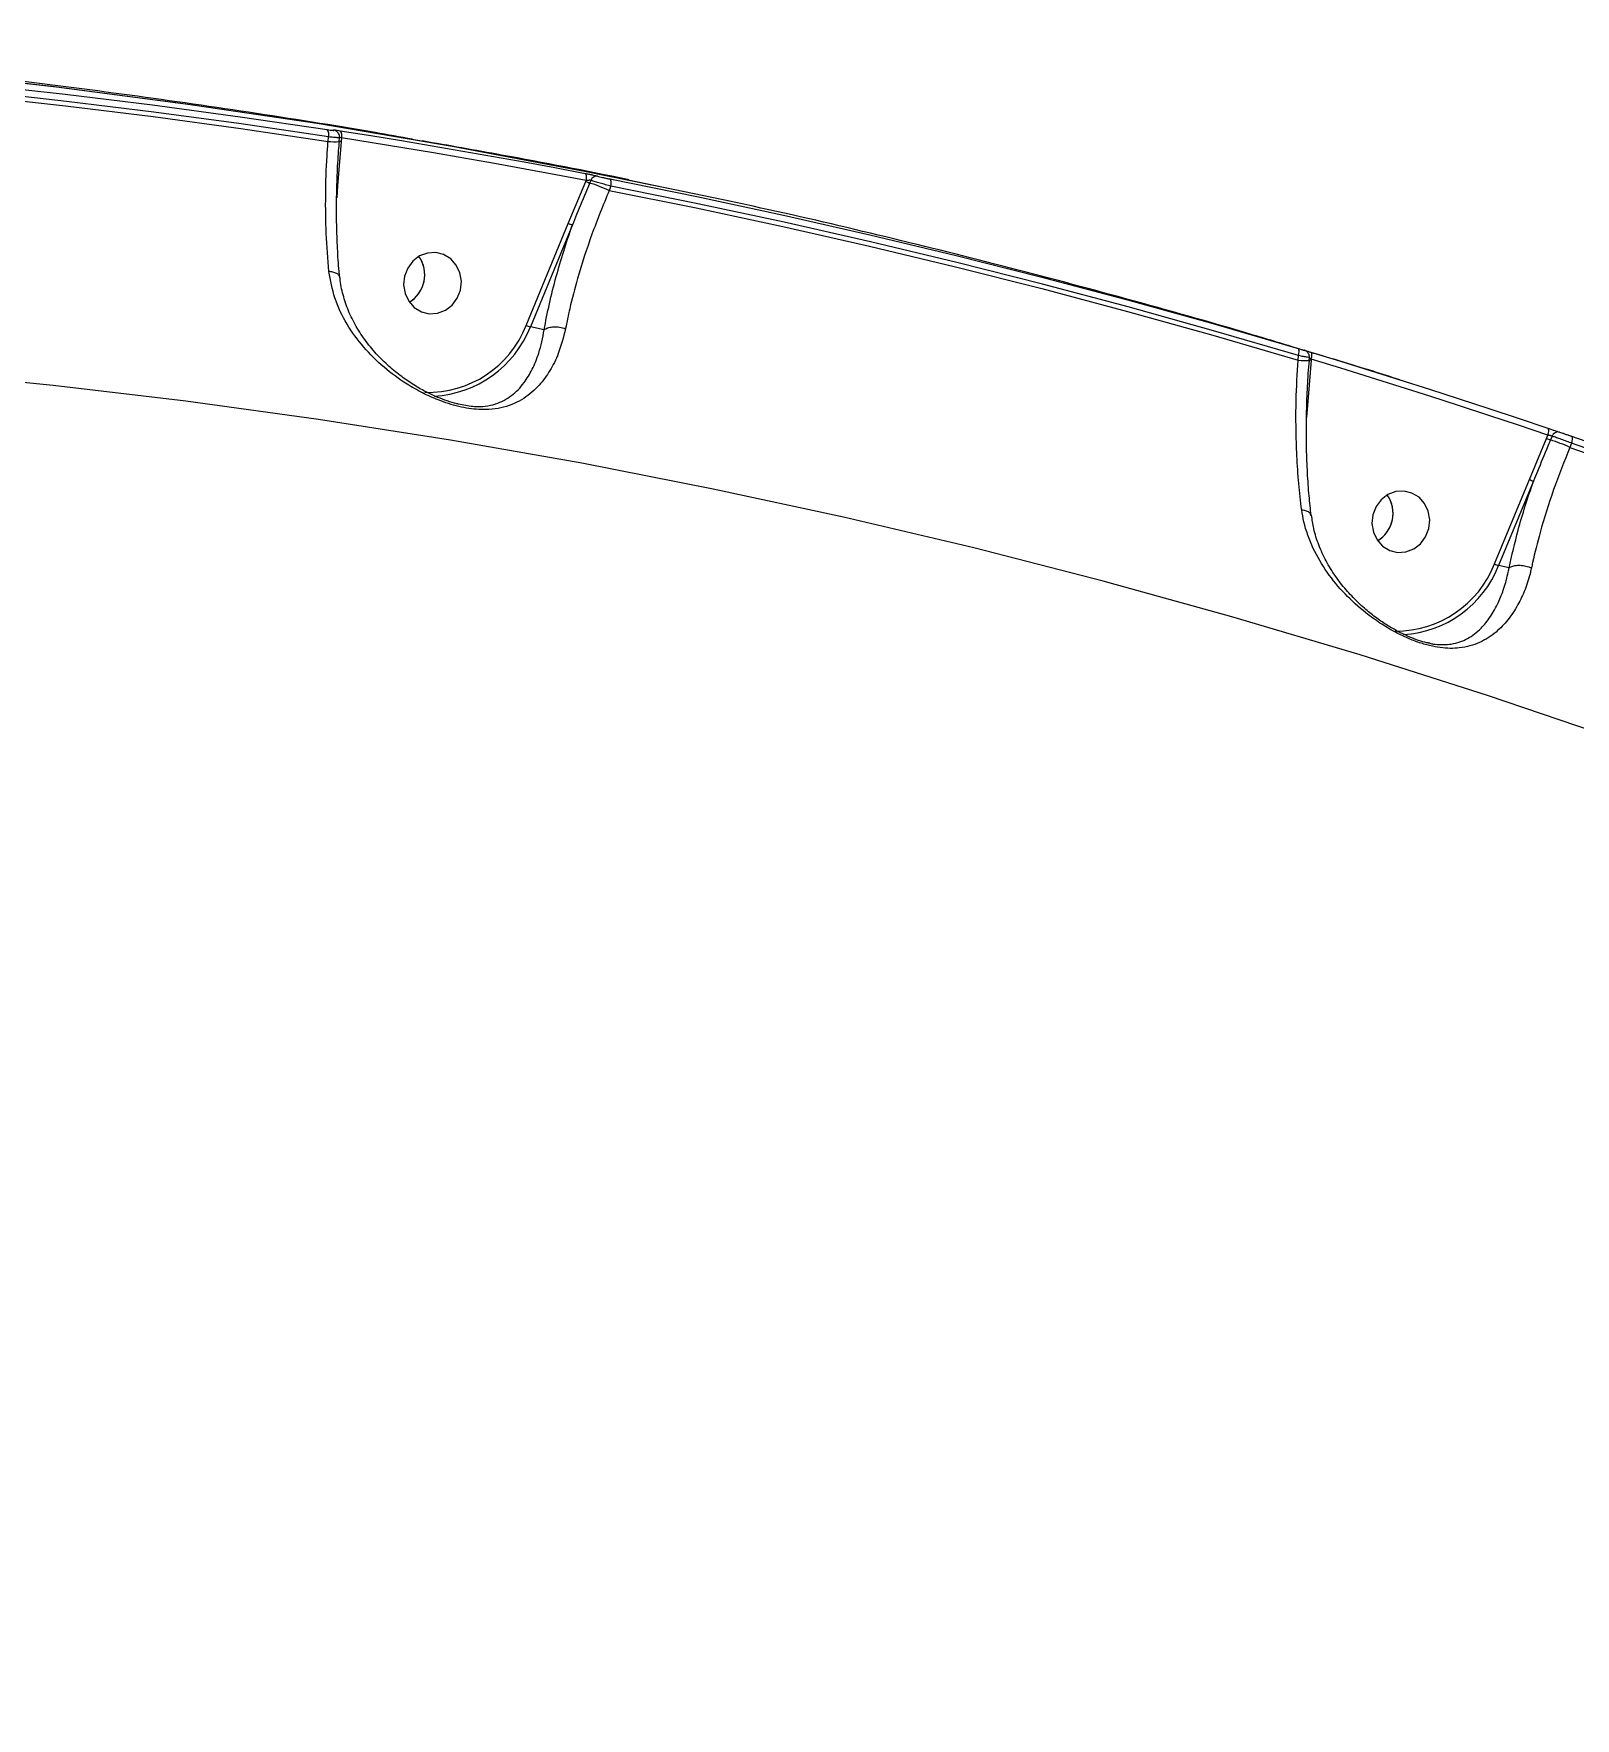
# Model space of a CAD drawing. Header units: millimetres. Extents: x -8607 to 7621, y -5747 to 4382.
# Drawn here: x 5129.4 to 5354.5, y 783.9 to 1029.7 of the extents above; entities that cross this region are included whole.
import ezdxf

# ---------------------------------------------------------------- set-up
doc = ezdxf.new("R2010")
doc.units = ezdxf.units.MM
doc.layers.add('DIKOM_ОБЪЕКТ', color=7, linetype='Continuous')

msp = doc.modelspace()

# ---------------------------------------------------------------- linework, layer by layer
at = {"layer": 'DIKOM_ОБЪЕКТ', "color": 7, "linetype": 'Continuous', "lineweight": 15}
for p, q in [((5172.415, 1014.026), (5172.47, 1014.685)), ((5174.314, 1014.027), (5173.811, 1007.532)), ((5174.041, 1014.001), (5174.04, 1013.997)), ((5174.041, 1014.001), (5174.09, 1014.584)), ((5174.356, 1014.535), (5174.314, 1014.027)), ((5207.484, 1002.058), (5210.049, 1008.172)), ((5210.049, 1008.172), (5210.101, 1008.298)), ((5210.772, 1008.331), (5210.616, 1007.955)), ((5173.811, 1007.532), (5173.667, 1005.813)), ((5213.708, 1007.489), (5213.451, 1006.867)), ((5201.342, 987.173), (5207.484, 1002.058)), ((5208.086, 1001.832), (5201.944, 986.947)), ((5203.953, 986.523), (5201.944, 986.947)), ((5314.024, 983.801), (5313.793, 983.87)), ((5315.009, 983.517), (5315.005, 983.519)), ((5314.037, 982.095), (5314.093, 982.767)), ((5315.936, 982.096), (5315.422, 975.476)), ((5315.663, 982.07), (5315.661, 982.066)), ((5315.663, 982.07), (5315.697, 982.486)), ((5315.947, 982.231), (5315.936, 982.096)), ((5191.384, 975.706), (5191.7, 975.659)), ((5315.422, 975.476), (5315.278, 973.749)), ((5350.326, 970.68), (5350.52, 971.151)), ((5347.808, 964.682), (5350.326, 970.68)), ((5351.117, 971.006), (5350.893, 970.463)), ((5353.98, 969.985), (5353.728, 969.375)), ((5342.722, 952.356), (5347.808, 964.682)), ((5348.41, 964.455), (5343.324, 952.129)), ((5344.849, 951.808), (5343.324, 952.129)), ((5333.033, 940.855), (5333.268, 940.794))]:
    msp.add_line(p, q, dxfattribs=at)
at = {"layer": 'DIKOM_ОБЪЕКТ', "color": 7, "linetype": 'Continuous', "lineweight": 15, "flags": 128}
for points in [[(4954.836, 1028.65), (4974.588, 1029.38), (4994.339, 1029.745), (5014.084, 1029.745), (5033.817, 1029.38), (5053.531, 1028.649), (5073.221, 1027.554), (5092.881, 1026.094), (5112.505, 1024.269), (5132.087, 1022.081), (5151.621, 1019.53), (5171.101, 1016.616), (5190.521, 1013.342), (5209.875, 1009.706), (5223.55, 1006.912)], [(5230.809, 1005.358), (5229.852, 1005.566), (5210.569, 1009.56), (5191.215, 1013.195), (5171.795, 1016.47), (5152.315, 1019.383), (5132.781, 1021.935), (5113.199, 1024.123), (5093.575, 1025.947), (5073.915, 1027.408), (5054.225, 1028.503), (5034.511, 1029.234), (5014.778, 1029.599), (4995.033, 1029.599), (4975.282, 1029.234), (4955.53, 1028.503)], [(5069.804, 1026.476), (5082.674, 1025.679), (5095.531, 1024.726), (5108.372, 1023.617), (5121.197, 1022.353), (5134.004, 1020.933), (5146.79, 1019.357), (5159.555, 1017.627), (5172.297, 1015.742)], [(5172.47, 1014.685), (5159.739, 1016.569), (5146.984, 1018.298), (5134.208, 1019.872), (5121.412, 1021.291), (5108.598, 1022.554), (5095.767, 1023.662), (5082.921, 1024.614), (5070.062, 1025.411)], [(5069.796, 1024.766), (5082.682, 1023.97), (5095.554, 1023.018), (5108.412, 1021.91), (5121.252, 1020.645), (5134.075, 1019.224), (5146.877, 1017.647), (5159.658, 1015.914), (5172.415, 1014.026)], [(5174.184, 1015.592), (5178.667, 1014.878), (5183.147, 1014.146), (5187.624, 1013.394), (5192.098, 1012.624), (5196.568, 1011.834), (5201.035, 1011.025), (5205.498, 1010.196), (5209.958, 1009.349)], [(5210.101, 1008.298), (5205.645, 1009.144), (5201.186, 1009.972), (5196.723, 1010.78), (5192.256, 1011.569), (5187.786, 1012.34), (5183.313, 1013.091), (5178.836, 1013.822), (5174.356, 1014.535)], [(5210.101, 1008.298), (5210.131, 1008.486), (5210.147, 1008.671), (5210.149, 1008.844), (5210.137, 1009), (5210.11, 1009.133), (5210.07, 1009.238), (5210.019, 1009.311), (5209.958, 1009.349)], [(5213.569, 1008.539), (5226.252, 1005.986), (5238.902, 1003.277), (5251.519, 1000.414), (5264.1, 997.397), (5276.644, 994.227), (5289.149, 990.903), (5301.614, 987.426), (5314.037, 983.797)], [(5213.708, 1007.489), (5213.738, 1007.677), (5213.755, 1007.86), (5213.757, 1008.033), (5213.745, 1008.189), (5213.719, 1008.321), (5213.68, 1008.426), (5213.629, 1008.5), (5213.569, 1008.539)], [(5213.451, 1006.867), (5226.149, 1004.311), (5238.815, 1001.601), (5251.446, 998.735), (5264.042, 995.715), (5276.601, 992.541), (5289.121, 989.212), (5301.6, 985.73), (5314.037, 982.095)], [(5314.093, 982.767), (5301.68, 986.393), (5289.226, 989.867), (5276.731, 993.188), (5264.197, 996.356), (5251.627, 999.371), (5239.02, 1002.231), (5226.38, 1004.937), (5213.708, 1007.489)], [(5191.746, 992.333), (5191.878, 993.606), (5191.669, 994.858), (5191.135, 995.986), (5190.319, 996.9), (5189.287, 997.526), (5188.124, 997.812), (5186.923, 997.737), (5185.782, 997.305), (5184.792, 996.551), (5184.035, 995.538), (5183.572, 994.347), (5183.439, 993.074), (5183.649, 991.822), (5184.183, 990.694), (5184.999, 989.78), (5186.03, 989.154), (5187.194, 988.868), (5188.395, 988.943), (5189.536, 989.375), (5190.525, 990.129), (5191.282, 991.142), (5191.746, 992.333)], [(5314.093, 982.767), (5314.139, 982.951), (5314.171, 983.131), (5314.187, 983.3), (5314.188, 983.453), (5314.172, 983.583), (5314.141, 983.686), (5314.095, 983.758), (5314.037, 983.797)], [(5315.891, 983.261), (5320.236, 981.94), (5324.576, 980.6), (5328.91, 979.242), (5333.238, 977.865), (5337.56, 976.47), (5341.877, 975.056), (5346.188, 973.623), (5350.493, 972.172)], [(5315.947, 982.231), (5315.994, 982.416), (5316.026, 982.596), (5316.043, 982.766), (5316.043, 982.919), (5316.027, 983.049), (5315.996, 983.152), (5315.95, 983.223), (5315.891, 983.261)], [(5350.52, 971.151), (5346.219, 972.601), (5341.912, 974.033), (5337.598, 975.446), (5333.279, 976.84), (5328.955, 978.216), (5324.624, 979.573), (5320.288, 980.911), (5315.947, 982.231)], [(5485.977, 873.183), (5468.431, 881.882), (5450.734, 890.242), (5432.89, 898.261), (5414.906, 905.936), (5396.787, 913.265), (5378.54, 920.245), (5360.169, 926.875), (5341.681, 933.151), (5323.081, 939.073), (5304.376, 944.637), (5285.572, 949.843), (5266.674, 954.689), (5247.688, 959.173), (5228.621, 963.293), (5209.479, 967.049), (5190.267, 970.44), (5170.992, 973.463), (5151.661, 976.119), (5132.278, 978.406), (5112.851, 980.323)], [(5350.52, 971.151), (5350.573, 971.334), (5350.61, 971.513), (5350.632, 971.681), (5350.637, 971.832), (5350.624, 971.961), (5350.596, 972.063), (5350.551, 972.134), (5350.493, 972.172)], [(5353.728, 969.375), (5365.913, 965.12), (5378.048, 960.717), (5390.131, 956.165), (5402.161, 951.466), (5414.136, 946.619), (5426.054, 941.626), (5437.914, 936.487), (5449.715, 931.203)], [(5353.957, 971.004), (5366.127, 966.755), (5378.247, 962.357), (5390.316, 957.811), (5402.331, 953.118), (5414.291, 948.279), (5426.195, 943.293), (5438.042, 938.163), (5449.829, 932.887)], [(5353.98, 969.985), (5354.033, 970.167), (5354.071, 970.345), (5354.093, 970.512), (5354.098, 970.663), (5354.086, 970.792), (5354.058, 970.894), (5354.015, 970.966), (5353.957, 971.004)], [(5449.773, 931.9), (5437.995, 937.17), (5426.159, 942.297), (5414.264, 947.278), (5402.314, 952.114), (5390.309, 956.803), (5378.25, 961.345), (5366.14, 965.739), (5353.98, 969.985)], [(5333.126, 957.516), (5333.259, 958.789), (5333.049, 960.04), (5332.515, 961.169), (5331.699, 962.083), (5330.668, 962.708), (5329.504, 962.995), (5328.303, 962.919), (5327.162, 962.487), (5326.173, 961.734), (5325.416, 960.72), (5324.952, 959.529), (5324.82, 958.256), (5325.029, 957.005), (5325.563, 955.876), (5326.379, 954.962), (5327.411, 954.336), (5328.574, 954.05), (5329.775, 954.126), (5330.917, 954.558), (5331.906, 955.311), (5332.663, 956.324), (5333.126, 957.516)]]:
    msp.add_lwpolyline(points, dxfattribs=at)
at = {"layer": 'DIKOM_ОБЪЕКТ', "color": 7, "linetype": 'Continuous', "lineweight": 15}
for centre, radius, start, end in [((5171.437, 1015.058), 1.099, 340.15447, 38.45875), ((5173.335, 1014.91), 1.088, 339.81331, 38.77), ((5173.39, 1023.078), 9.104, 263.8514, 274.08992), ((5174.022, 1010.258), 3.78, 85.57353, 89.66801), ((5212.171, 1012.853), 5.14, 245.61421, 252.38868), ((5211.651, 1008.022), 0.932, 82.98257, 160.62151), ((5202.841, 983.461), 25.698, 65.61421, 72.38868), ((5209.327, 1006.044), 4.391, 245.18852, 253.58567), ((5181.847, 994.565), 4.678, 301.22037, 34.96653), ((5181.907, 994.592), 4.614, 345.85505, 35.12163), ((5181.881, 994.52), 4.622, 301.15077, 346.79692), ((5186.982, 992.827), 15.433, 268.42714, 338.51045), ((5187.052, 992.852), 16.02, 273.06562, 338.36758), ((5203.185, 991.16), 4.392, 245.1887, 253.58539), ((5315.011, 991.136), 9.093, 263.84743, 274.09885), ((5315.644, 978.327), 3.78, 85.57353, 89.66801), ((5351.988, 970.699), 0.923, 75.05147, 160.55956), ((5352.448, 975.361), 5.14, 245.61421, 252.38868), ((5343.118, 945.969), 25.698, 65.61421, 72.38868), ((5349.651, 968.668), 4.391, 245.18852, 253.58567), ((5323.227, 959.748), 4.678, 301.22037, 34.96653), ((5323.287, 959.775), 4.614, 345.85505, 35.12163), ((5323.261, 959.703), 4.622, 301.15077, 346.79692), ((5328.348, 958.021), 15.45, 269.53274, 338.4895), ((5328.426, 958.041), 16.028, 273.59149, 338.35783), ((5344.565, 956.342), 4.392, 245.1887, 253.58539)]:
    msp.add_arc(centre, radius, start, end, dxfattribs=at)
for points, knots in [([(5184.731, 1014.347), (5182.925, 1014.671), (5174.972, 1016.096), (5160.817, 1018.309), (5142.272, 1020.983), (5123.678, 1023.303), (5108.647, 1024.983), (5099.805, 1025.775), (5097.185, 1026.009)], [0, 0, 0, 0, 0.0623136, 0.2744004, 0.4864905, 0.6985871, 0.9106933, 1, 1, 1, 1]), ([(5172.297, 1015.742), (5172.448, 1015.719), (5172.75, 1015.675), (5173.078, 1015.639), (5173.263, 1015.633), (5173.278, 1015.651), (5173.245, 1015.667), (5173.241, 1015.669)], [0, 0, 0, 0, 0.240665, 0.4814361, 0.721633, 0.9612014, 1, 1, 1, 1]), ([(5173.241, 1015.669), (5173.236, 1015.672), (5173.203, 1015.688), (5173.218, 1015.705), (5173.402, 1015.697), (5173.731, 1015.66), (5174.033, 1015.614), (5174.184, 1015.592)], [0, 0, 0, 0, 0.0385716, 0.2780899, 0.5183557, 0.7592314, 1, 1, 1, 1]), ([(5174.083, 1014.589), (5174.084, 1014.698), (5174.087, 1014.904), (5173.969, 1015.172), (5173.819, 1015.369), (5173.659, 1015.502), (5173.519, 1015.581), (5173.451, 1015.609), (5173.42, 1015.622)], [0, 0, 0, 0, 0.2307094, 0.4385734, 0.6148247, 0.7669544, 0.8952931, 1, 1, 1, 1]), ([(5172.547, 995.036), (5172.395, 996.87), (5172.096, 1000.47), (5172.024, 1006.179), (5172.172, 1010.704), (5172.364, 1013.328), (5172.415, 1014.026)], [0, 0, 0, 0, 0.3028924, 0.5944611, 0.8920287, 1, 1, 1, 1]), ([(5174.056, 1014.587), (5174.059, 1014.578), (5174.067, 1014.554), (5173.767, 1014.56), (5173.229, 1014.6), (5172.723, 1014.657), (5172.47, 1014.685)], [0, 0, 0, 0, 0.1649332, 0.4429687, 0.7216214, 1, 1, 1, 1]), ([(5174.099, 994.309), (5174.072, 994.567), (5173.932, 995.892), (5173.78, 998.417), (5173.652, 1001.867), (5173.638, 1005.424), (5173.738, 1009.04), (5173.884, 1011.91), (5174.03, 1013.557), (5174.069, 1013.994)], [0, 0, 0, 0, 0.0425459, 0.2180921, 0.395492, 0.5743887, 0.7543165, 0.9347427, 1, 1, 1, 1]), ([(5174.356, 1014.535), (5174.308, 1014.551), (5174.211, 1014.584), (5174.121, 1014.611), (5174.098, 1014.615), (5174.094, 1014.616)], [0, 0, 0, 0, 0.4517685, 0.8987936, 1, 1, 1, 1]), ([(5216.316, 1008.412), (5216.259, 1008.424), (5210.094, 1009.735), (5200.044, 1011.656), (5190.026, 1013.414), (5186.158, 1014.093)], [0, 0, 0, 0, 0.0056815, 0.6161461, 1, 1, 1, 1]), ([(5209.958, 1009.349), (5209.994, 1009.342), (5210.189, 1009.305), (5210.564, 1009.228), (5211.05, 1009.123), (5211.482, 1009.023), (5211.67, 1008.972), (5211.764, 1008.947)], [0, 0, 0, 0, 0.0557734, 0.2968037, 0.5326623, 0.7662387, 1, 1, 1, 1]), ([(5210.772, 1008.331), (5210.739, 1008.338), (5210.673, 1008.351), (5210.513, 1008.35), (5210.331, 1008.336), (5210.19, 1008.315), (5210.115, 1008.3), (5210.101, 1008.298)], [0, 0, 0, 0, 0.2178619, 0.443589, 0.6835988, 0.9397725, 1, 1, 1, 1]), ([(5213.708, 1007.489), (5213.65, 1007.505), (5213.338, 1007.595), (5212.732, 1007.77), (5211.943, 1007.997), (5211.239, 1008.199), (5210.928, 1008.287), (5210.772, 1008.331)], [0, 0, 0, 0, 0.0547627, 0.2944094, 0.5301252, 0.7646885, 1, 1, 1, 1]), ([(5211.764, 1008.947), (5211.859, 1008.921), (5212.047, 1008.87), (5212.479, 1008.769), (5212.965, 1008.661), (5213.339, 1008.584), (5213.533, 1008.546), (5213.569, 1008.539)], [0, 0, 0, 0, 0.2340719, 0.4679654, 0.7039629, 0.944859, 1, 1, 1, 1]), ([(5213.451, 1006.867), (5212.583, 1004.735), (5210.822, 1000.411), (5208.969, 994.608), (5207.761, 990.028), (5207.278, 987.663), (5207.081, 986.698)], [0, 0, 0, 0, 0.30725845, 0.62331842, 0.84635295, 1, 1, 1, 1]), ([(5210.616, 1007.955), (5210.489, 1007.647), (5209.855, 1006.111), (5208.998, 1004.075), (5208.292, 1002.338), (5208.086, 1001.832)], [0, 0, 0, 0, 0.1504218, 0.7521282, 1, 1, 1, 1]), ([(5313.905, 983.825), (5311.622, 984.52), (5303.362, 987.037), (5289.034, 991.058), (5270.93, 995.897), (5252.737, 1000.383), (5239.358, 1003.526), (5232.024, 1005.075), (5230.8, 1005.334)], [0, 0, 0, 0, 0.0833849, 0.3016351, 0.5198672, 0.7380844, 0.9562899, 1, 1, 1, 1]), ([(5203.953, 986.523), (5204.196, 987.778), (5204.683, 990.301), (5205.667, 994.171), (5206.789, 998.025), (5207.652, 1000.559), (5208.086, 1001.832)], [0, 0, 0, 0, 0.2595447, 0.5218385, 0.7598795, 1, 1, 1, 1]), ([(5207.081, 986.698), (5206.764, 985.445), (5206.189, 983.172), (5204.823, 980.502), (5203.187, 978.259), (5201.04, 976.39), (5198.693, 975.311), (5196.389, 974.893), (5194.232, 974.844), (5191.519, 975.25), (5188.67, 976.166), (5186.135, 977.317), (5183.423, 978.863), (5180.476, 981.032), (5177.52, 983.953), (5175.074, 987.332), (5173.255, 991.041), (5172.777, 993.735), (5172.547, 995.036)], [0, 0, 0, 0, 0.0785517, 0.1424077, 0.2076086, 0.2856911, 0.3665348, 0.4050987, 0.4448429, 0.4974371, 0.549685, 0.5917849, 0.6349331, 0.7063605, 0.7797217, 0.8533218, 0.9291388, 1, 1, 1, 1]), ([(5174.057, 994.305), (5174.036, 994.391), (5173.99, 994.586), (5173.592, 994.828), (5173.1, 994.968), (5172.726, 995.02), (5172.589, 995.032), (5172.547, 995.036)], [0, 0, 0, 0, 0.2379468, 0.5385071, 0.8390685, 0.9503216, 1, 1, 1, 1]), ([(5191.386, 975.707), (5191.333, 975.717), (5190.825, 975.811), (5189.806, 976.135), (5188.325, 976.685), (5186.752, 977.421), (5185.067, 978.37), (5183.303, 979.553), (5181.456, 981.023), (5179.624, 982.785), (5177.927, 984.805), (5176.481, 986.979), (5175.346, 989.272), (5174.582, 991.621), (5174.181, 993.312), (5174.144, 994.212), (5174.14, 994.314)], [0, 0, 0, 0, 0.006147, 0.0583162, 0.1098539, 0.1709513, 0.2385381, 0.3147251, 0.4008828, 0.4991221, 0.6002079, 0.702011, 0.8004555, 0.8957868, 0.9881968, 1, 1, 1, 1]), ([(5191.7, 975.659), (5192.417, 975.526), (5193.765, 975.275), (5195.432, 975.369), (5196.373, 975.564), (5197.73, 975.982), (5199.294, 976.84), (5200.974, 978.597), (5202.262, 980.719), (5203.284, 983.238), (5203.773, 985.306), (5203.957, 986.524), (5203.957, 986.524)], [0, 0, 0, 0, 0.0827409, 0.1556849, 0.2318967, 0.2357956, 0.3961055, 0.5630743, 0.6977979, 0.8348329, 0.9999158, 1, 1, 1, 1]), ([(5203.957, 986.524), (5203.956, 986.524), (5203.955, 986.523), (5203.954, 986.523), (5203.953, 986.523)], [0, 0, 0, 0, 0.6212169, 1, 1, 1, 1]), ([(5203.957, 986.524), (5204.12, 986.629), (5204.445, 986.84), (5205.185, 986.982), (5206.009, 986.974), (5206.612, 986.851), (5206.957, 986.743), (5207.038, 986.714), (5207.081, 986.698)], [0, 0, 0, 0, 0.23162204, 0.46324406, 0.69486649, 0.92648967, 0.96103414, 1, 1, 1, 1]), ([(5314.037, 983.797), (5314.192, 983.751), (5314.447, 983.675), (5314.613, 983.627), (5314.678, 983.608)], [0, 0, 0, 0, 0.6066292, 1, 1, 1, 1]), ([(5314.678, 983.608), (5314.718, 983.596), (5314.869, 983.552), (5314.987, 983.52), (5315, 983.519), (5314.968, 983.531), (5314.964, 983.532)], [0, 0, 0, 0, 0.1456215, 0.5532969, 0.9521298, 1, 1, 1, 1]), ([(5314.964, 983.532), (5314.961, 983.533), (5314.928, 983.544), (5314.935, 983.545), (5315.113, 983.494), (5315.439, 983.397), (5315.74, 983.306), (5315.891, 983.261)], [0, 0, 0, 0, 0.027856, 0.2650195, 0.5077103, 0.7539625, 1, 1, 1, 1]), ([(5315.692, 982.49), (5315.693, 982.59), (5315.696, 982.78), (5315.596, 983.031), (5315.466, 983.22), (5315.327, 983.35), (5315.204, 983.432), (5315.114, 983.476), (5315.065, 983.497), (5315.031, 983.509), (5315, 983.52), (5314.973, 983.529), (5314.957, 983.534)], [0, 0, 0, 0, 0.1864369, 0.3554974, 0.498331, 0.6176955, 0.7126974, 0.7771627, 0.8133824, 0.8493057, 0.9109008, 1, 1, 1, 1]), ([(5328.878, 979.224), (5327.584, 979.643), (5323.016, 981.121), (5318.414, 982.483), (5315.115, 983.459)], [0, 0, 0, 0, 0.2833229, 1, 1, 1, 1]), ([(5029.323, 982.02), (5031.62, 980.359), (5036.364, 976.93), (5043.49, 970.3), (5050.696, 962.483), (5057.818, 953.495), (5064.83, 943.39), (5070.777, 933.696), (5075.7, 924.895), (5079.655, 917.34), (5083.542, 909.421), (5087.338, 901.182), (5091.035, 892.651), (5094.636, 883.829), (5098.152, 874.685), (5101.571, 865.253), (5104.886, 855.555), (5108.621, 843.969), (5112.717, 830.295), (5117.037, 814.53), (5121.075, 798.407), (5124.779, 782.204), (5128.193, 765.803), (5131.302, 749.362), (5134.228, 732.236), (5136.946, 714.435), (5139.413, 696.069), (5141.563, 677.653), (5143.374, 659.49), (5144.879, 641.43), (5146.079, 623.63), (5147.023, 605.386), (5147.687, 586.732), (5148.041, 567.809), (5148.078, 549.15), (5147.812, 531.049), (5147.256, 513.34), (5146.433, 496.162), (5145.355, 479.635), (5144.07, 463.746), (5143.031, 453.596), (5142.512, 448.516)], [0, 0, 0, 0, 0.0295741, 0.0610736, 0.092718, 0.1244627, 0.1563564, 0.1883528, 0.2074512, 0.2265497, 0.2457365, 0.2649233, 0.2838489, 0.3027745, 0.321786, 0.3407975, 0.3596657, 0.3785551, 0.4067544, 0.4350244, 0.4624508, 0.4899422, 0.5163647, 0.5428453, 0.5688813, 0.5971268, 0.6254429, 0.6529138, 0.6804497, 0.7069148, 0.7334378, 0.7595154, 0.787831, 0.8162174, 0.8437562, 0.87136, 0.89789, 0.9244779, 0.9506191, 0.9752864, 1, 1, 1, 1]), ([(5314.564, 960.229), (5314.412, 961.505), (5314.108, 964.072), (5313.843, 968.074), (5313.719, 972.132), (5313.732, 976.798), (5313.924, 980.132), (5314.037, 982.095)], [0, 0, 0, 0, 0.1872854, 0.3765509, 0.5570061, 0.7391968, 1, 1, 1, 1]), ([(5315.663, 982.489), (5315.668, 982.484), (5315.682, 982.47), (5315.392, 982.515), (5314.856, 982.613), (5314.347, 982.716), (5314.093, 982.767)], [0, 0, 0, 0, 0.15184621, 0.43312318, 0.71723439, 1, 1, 1, 1]), ([(5315.95, 959.44), (5315.844, 960.385), (5315.618, 962.404), (5315.397, 965.662), (5315.262, 969.16), (5315.236, 972.763), (5315.324, 976.433), (5315.473, 979.548), (5315.635, 981.421), (5315.69, 982.064)], [0, 0, 0, 0, 0.135264, 0.2889283, 0.4442786, 0.6010448, 0.7588561, 0.9172729, 1, 1, 1, 1]), ([(5315.947, 982.231), (5315.9, 982.269), (5315.808, 982.345), (5315.72, 982.42), (5315.698, 982.442), (5315.694, 982.446)], [0, 0, 0, 0, 0.4638026, 0.9094705, 1, 1, 1, 1]), ([(5350.493, 972.172), (5350.52, 972.163), (5350.696, 972.103), (5351.048, 971.984), (5351.521, 971.825), (5351.946, 971.684), (5352.133, 971.622), (5352.226, 971.591)], [0, 0, 0, 0, 0.0426165, 0.282457, 0.5216215, 0.7607575, 1, 1, 1, 1]), ([(5351.117, 971.006), (5351.087, 971.018), (5351.026, 971.041), (5350.881, 971.081), (5350.716, 971.117), (5350.593, 971.14), (5350.53, 971.15), (5350.52, 971.151)], [0, 0, 0, 0, 0.2368888, 0.4742431, 0.7137485, 0.9566078, 1, 1, 1, 1]), ([(5352.226, 971.591), (5352.32, 971.56), (5352.507, 971.497), (5352.931, 971.354), (5353.403, 971.194), (5353.755, 971.074), (5353.931, 971.013), (5353.957, 971.004)], [0, 0, 0, 0, 0.2393873, 0.4786703, 0.7179146, 0.9577109, 1, 1, 1, 1]), ([(5353.728, 969.375), (5352.906, 967.313), (5351.239, 963.131), (5349.478, 957.468), (5348.53, 953.723), (5348.17, 952.05), (5348.116, 951.799)], [0, 0, 0, 0, 0.3434989, 0.6969397, 0.9545307, 1, 1, 1, 1]), ([(5350.893, 970.463), (5350.766, 970.155), (5350.131, 968.619), (5349.291, 966.622), (5348.601, 964.924), (5348.41, 964.455)], [0, 0, 0, 0, 0.1533124, 0.7665831, 1, 1, 1, 1]), ([(5353.98, 969.985), (5353.937, 970.002), (5353.647, 970.112), (5353.069, 970.328), (5352.289, 970.61), (5351.586, 970.855), (5351.274, 970.956), (5351.117, 971.006)], [0, 0, 0, 0, 0.0422597, 0.2819829, 0.5212715, 0.7606222, 1, 1, 1, 1]), ([(5344.849, 951.808), (5345.258, 953.614), (5345.925, 956.552), (5347.18, 960.826), (5347.999, 963.242), (5348.41, 964.455)], [0, 0, 0, 0, 0.4427007, 0.7201669, 1, 1, 1, 1]), ([(5348.116, 951.799), (5348.064, 951.57), (5347.809, 950.453), (5347.2, 948.574), (5346.108, 946.234), (5344.702, 944.125), (5342.866, 942.228), (5340.586, 940.763), (5337.92, 939.994), (5335.349, 940.01), (5333.242, 940.404), (5331.57, 940.899), (5329.839, 941.588), (5327.955, 942.518), (5325.949, 943.724), (5323.461, 945.528), (5320.798, 947.95), (5318.198, 951.093), (5316.133, 954.618), (5314.984, 957.73), (5314.66, 959.655), (5314.564, 960.229)], [0, 0, 0, 0, 0.013455, 0.0657647, 0.1192356, 0.1826302, 0.2473566, 0.3250329, 0.4053504, 0.467846, 0.4985595, 0.5302984, 0.5609722, 0.5926248, 0.6340457, 0.6764914, 0.747173, 0.8197567, 0.8928425, 0.9680649, 1, 1, 1, 1]), ([(5315.913, 959.447), (5315.892, 959.54), (5315.843, 959.754), (5315.445, 960.021), (5314.997, 960.159), (5314.684, 960.213), (5314.605, 960.223), (5314.564, 960.229)], [0, 0, 0, 0, 0.2469587, 0.5719132, 0.8968687, 0.9453329, 1, 1, 1, 1]), ([(5333.265, 940.785), (5333.114, 940.81), (5332.614, 940.893), (5331.623, 941.185), (5330.321, 941.672), (5328.917, 942.332), (5327.431, 943.161), (5325.867, 944.181), (5324.263, 945.402), (5322.618, 946.874), (5320.981, 948.603), (5319.441, 950.594), (5318.088, 952.773), (5317.03, 955.09), (5316.305, 957.339), (5316.096, 958.811), (5316.003, 959.467)], [0, 0, 0, 0, 0.0202231, 0.0674076, 0.1171527, 0.1691141, 0.2267837, 0.29116, 0.3621934, 0.4398234, 0.5303145, 0.6258874, 0.7253363, 0.8256322, 0.9223443, 1, 1, 1, 1]), ([(5333.268, 940.794), (5333.364, 940.767), (5333.65, 940.687), (5334.766, 940.571), (5336.715, 940.578), (5338.86, 941.386), (5340.676, 942.787), (5342.149, 944.609), (5343.256, 946.583), (5344.128, 948.785), (5344.605, 950.541), (5344.813, 951.596), (5344.852, 951.808), (5344.852, 951.809)], [0, 0, 0, 0, 0.0118069, 0.0351591, 0.1577041, 0.3168227, 0.48214, 0.6153429, 0.7508194, 0.8605396, 0.9722245, 0.999934, 1, 1, 1, 1]), ([(5344.852, 951.809), (5344.851, 951.808), (5344.85, 951.808), (5344.849, 951.808), (5344.849, 951.808)], [0, 0, 0, 0, 0.69594581, 1, 1, 1, 1]), ([(5344.852, 951.809), (5345.012, 951.9), (5345.332, 952.083), (5346.065, 952.19), (5346.884, 952.154), (5347.545, 952.007), (5347.943, 951.87), (5348.075, 951.815), (5348.116, 951.799)], [0, 0, 0, 0, 0.2204855, 0.440971, 0.6614568, 0.8819434, 0.9635568, 1, 1, 1, 1]), ([(5580.452, 850.338), (5581.176, 848.607), (5583.073, 844.066), (5585.576, 835.919), (5587.751, 825.989), (5589.235, 815.507), (5590.073, 804.899), (5590.354, 793.967), (5590.136, 782.917), (5589.396, 770.629), (5588.024, 757.009), (5585.937, 742.223), (5583.285, 727.242), (5580.223, 712.58), (5576.74, 697.915), (5572.936, 683.471), (5568.423, 667.788), (5563.11, 650.822), (5557.003, 632.857), (5550.513, 615.063), (5543.898, 598.003), (5537.043, 581.257), (5530.081, 565.048), (5522.41, 547.973), (5513.986, 530.049), (5504.916, 511.629), (5495.707, 493.707), (5486.678, 476.814), (5477.629, 460.492), (5468.7, 444.929), (5458.841, 428.301), (5448.007, 410.68), (5436.365, 392.49), (5424.796, 375.094), (5413.67, 358.97), (5402.719, 343.653), (5392.09, 329.289), (5380.71, 314.427), (5368.582, 299.182), (5355.941, 283.965), (5343.606, 269.745), (5331.946, 256.869), (5320.652, 244.925), (5309.861, 234.007), (5299.104, 223.572), (5292.043, 217.132), (5288.443, 213.849)], [0, 0, 0, 0, 0.0156509, 0.0410528, 0.0664547, 0.0899044, 0.1133542, 0.1348277, 0.1563011, 0.1771003, 0.2025022, 0.227904, 0.2513538, 0.2748036, 0.2962771, 0.3177505, 0.3385497, 0.3639515, 0.3893534, 0.4128032, 0.436253, 0.4577264, 0.4791999, 0.4999991, 0.5244807, 0.5489623, 0.5715463, 0.5941304, 0.614795, 0.6354597, 0.6554668, 0.6808687, 0.7062706, 0.7297205, 0.7531703, 0.7746438, 0.7961173, 0.8169165, 0.8423185, 0.8677204, 0.8911702, 0.9146201, 0.9360936, 0.9575671, 0.9783663, 1, 1, 1, 1])]:
    msp.add_open_spline(points, degree=3, knots=knots, dxfattribs=at)

doc.saveas('drawing.dxf')
